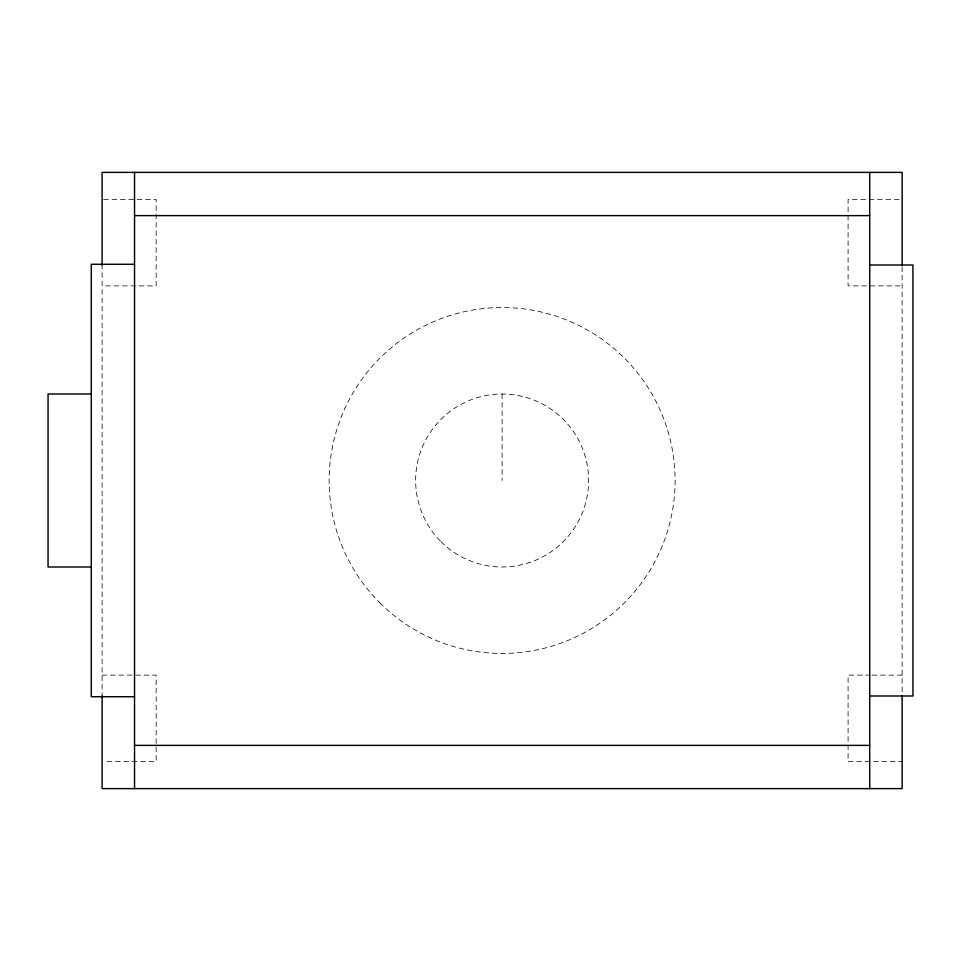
<?xml version="1.0" encoding="UTF-8"?>
<svg xmlns="http://www.w3.org/2000/svg" width="961" height="961" viewBox="0 0 961 961"><rect width="100%" height="100%" fill="white"/><g stroke="black" fill="none" stroke-linecap="round" stroke-linejoin="round"><path stroke-width="0.72" stroke-dasharray="4.8 3.6" d="M103.608 199.407L156.162 199.407L156.162 285.897L102.106 285.897M899.136 199.407L848.082 199.407L848.082 285.897L902.139 285.897M102.106 675.102L156.162 675.102L156.162 761.592L105.109 761.592M870.606 675.102L848.082 675.102L848.082 761.592L902.139 761.592M872.107 675.102L902.139 675.102M902.139 266.846L902.139 696.725M502.122 394.01L502.122 480.5M102.106 264.275L102.106 696.725M379.811 602.811A172.98 172.98 0 0 0 669.204 525.271A172.98 172.98 0 0 0 457.352 313.418A172.98 172.98 0 0 0 379.811 602.811M440.967 541.656A86.49 86.49 0 0 0 585.669 502.879A86.49 86.49 0 0 0 479.743 396.953A86.49 86.49 0 0 0 440.967 541.656"/><path stroke-width="1.44" d="M134.54 215.624L869.705 215.624M134.54 264.275L91.295 264.275L91.295 696.725L134.54 696.725M869.705 265.008L912.95 265.008L912.95 695.992L869.705 695.992M91.295 394.01L48.05 394.01L48.05 566.99L91.295 566.99M134.54 745.376L869.705 745.376M902.139 265.344L902.139 172.379L102.106 172.379L102.106 265.344M902.139 695.656L902.139 788.621L102.106 788.621L102.106 695.656M869.705 172.379L869.705 788.621M134.54 172.379L134.54 788.621"/></g></svg>
